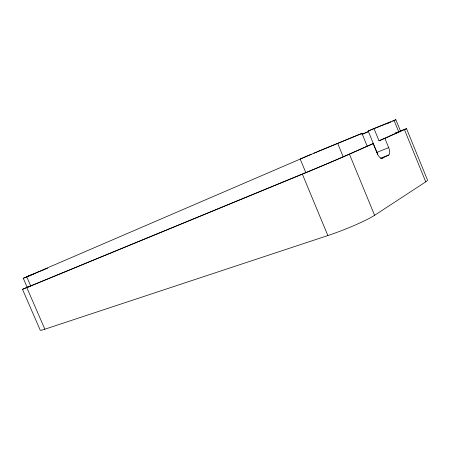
<?xml version="1.0" encoding="UTF-8"?>
<svg xmlns="http://www.w3.org/2000/svg" width="450" height="450" viewBox="0 0 450 450"><rect width="100%" height="100%" fill="white"/><g stroke="black" fill="none" stroke-linecap="round" stroke-linejoin="round"><path stroke-width="0.67" d="M27.281 287.19L22.5 289.339L40.191 330.086A25.149 1.727 -23.8 0 0 44.859 329.209L327.853 235.558A36.214 3.651 -21.7 0 0 374.603 215.291L425.756 181.856L404.443 129.639L384.885 138.375L388.671 147.628A6.716 2.796 68.4 0 1 388.71 155.036L382.331 158.237A6.846 2.902 68.4 0 1 377.094 153.174L373.168 143.606L343.198 156.774A29.053 0.326 -22.8 0 1 305.814 172.614L27.664 287.19L27.203 287.347L23.271 278.274L306.028 156.583M400.522 131.158L379.007 140.805L373.978 128.531L395.854 119.722L400.522 131.158L398.61 131.861M395.854 119.722L392.636 121.185M389.301 122.546L389.891 122.259L368.201 131.006L376.954 152.342A6.632 2.852 68.4 0 1 377.601 154.282M28.018 286.954L28.879 286.571M22.5 289.339L302.366 174.144A36.332 0.411 -22.8 0 0 349.442 154.198L373.168 143.606M386.297 123.874L387.557 123.323M30.493 285.863L31.427 285.452M389.436 122.58L390.938 121.933M27.872 286.937L28.901 286.487M387.242 123.536L388.941 122.799M30.6 275.13L27.968 276.3L33.3 274.129M367.166 146.087L361.952 133.391L306.838 156.161M368.201 131.006L373.978 128.531M361.806 134.387L368.904 131.349M362.149 134.291L368.601 131.529M311.231 154.361L300.173 159.013L305.814 172.614M317.678 151.549L361.952 133.391M313.931 153.214L316.631 152.066M31.078 275.091L38.874 271.811M39.381 271.637L42.069 270.484M42.576 270.309L45.264 269.156M45.765 268.982L47.683 268.183M29.222 275.861L26.623 276.936M379.007 140.805L384.885 138.375M26.151 277.127L23.271 278.274M395.505 133.104L398.149 132.047M376.954 152.342L388.671 147.628M380.638 158.226L388.71 155.036M381.071 158.732L382.331 158.237M26.724 276.744L30.718 285.958M26.826 287.634L44.859 329.209M302.366 174.144L327.853 235.558M349.442 154.198L374.603 215.291M337.618 143.235L343.198 156.774M406.524 128.644L427.5 180.056A31.708 2.627 -21.5 0 1 425.756 181.856M394.065 120.403L398.796 131.979M398.233 131.901A31.804 0.292 -22.7 0 1 404.443 129.639M395.303 133.099A31.804 0.292 -22.7 0 1 397.569 132.176"/></g></svg>
